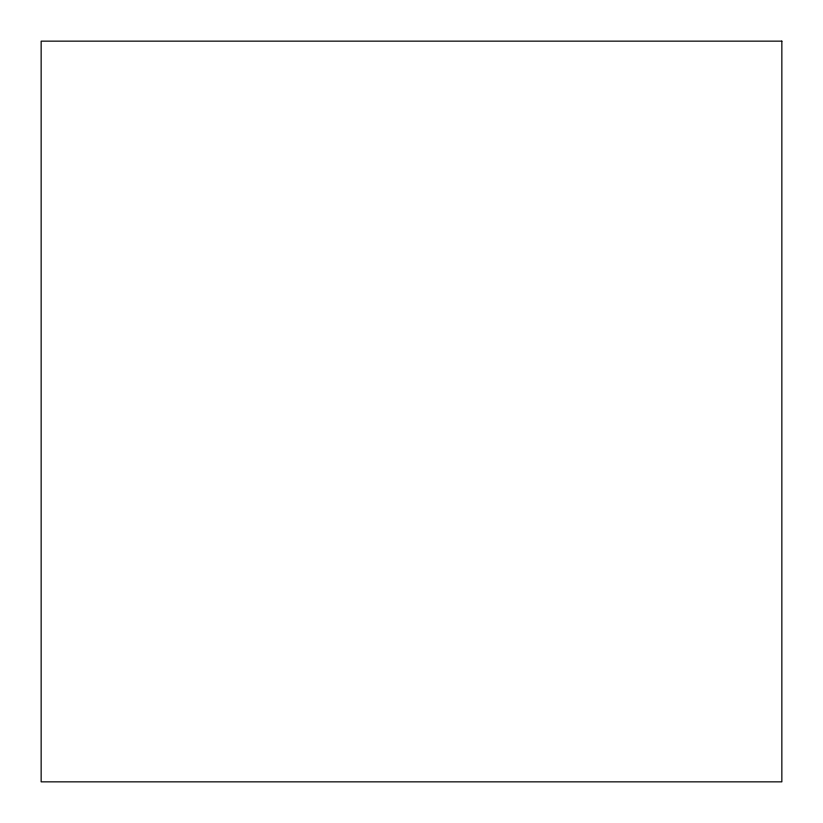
<?xml version="1.0" encoding="UTF-8"?>
<svg xmlns="http://www.w3.org/2000/svg" width="823" height="823" viewBox="0 0 823 823"><rect width="100%" height="100%" fill="white"/><g stroke="black" fill="none" stroke-linecap="round" stroke-linejoin="round"><path stroke-width="1.23" d="M781.85 41.15L41.15 41.15L41.15 781.85L781.85 781.85L781.85 41.15"/></g></svg>
